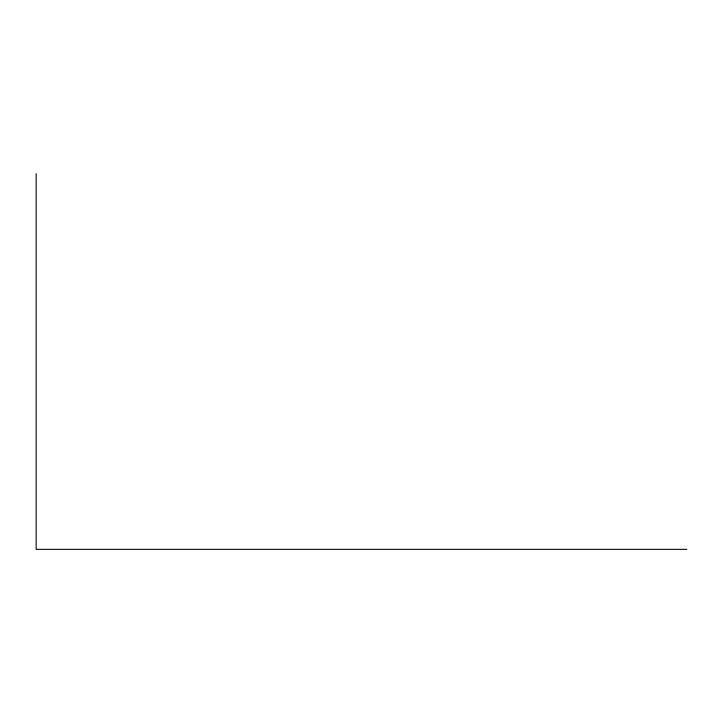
<?xml version="1.0" encoding="UTF-8"?>
<svg xmlns="http://www.w3.org/2000/svg" width="723" height="723" viewBox="0 0 723 723"><rect width="100%" height="100%" fill="white"/><g stroke="black" fill="none" stroke-linecap="round" stroke-linejoin="round"><path stroke-width="1.08" d="M686.85 549.344L36.15 549.344L36.15 173.656"/></g></svg>
